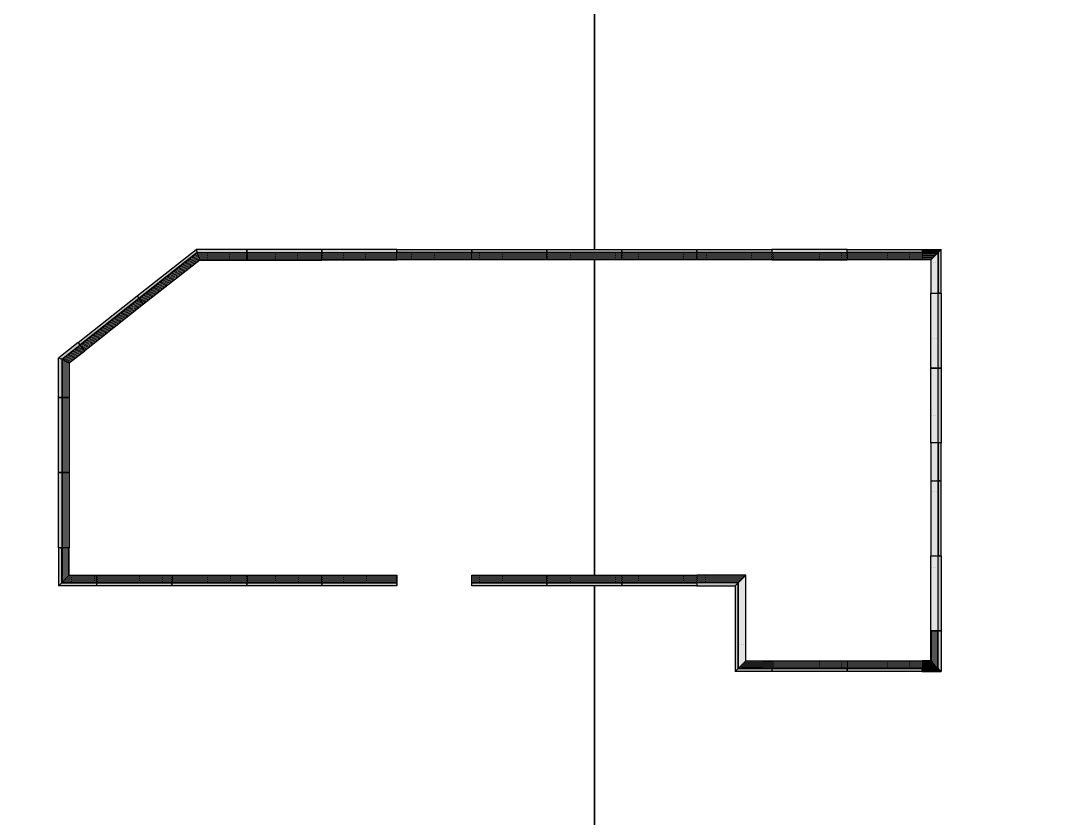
# Model space of a CAD drawing. Header units: millimetres. Extents: x 2519235 to 7246330, y 25937 to 201821.
# Drawn here: x 2672459 to 2713937, y 96108 to 127965 of the extents above; entities that cross this region are included whole.
import ezdxf

# ---------------------------------------------------------------- set-up
doc = ezdxf.new("R2010")
doc.units = ezdxf.units.MM
doc.set_wipeout_variables(frame=1)
for name, color, linetype in [('010 - ASPG_FLASHING_HATCH_', 7, 'Continuous'), ('010 - ASPG_FLASHING_MAIN_COLOR_2', 7, 'Continuous'), ('010 - ASPG_FLASHING_MAIN_COLOR_4', 7, 'Continuous'), ('010 - ASPG_FLASHING_WIPEOUT_', 7, 'Continuous')]:
    doc.layers.add(name, color=color, linetype=linetype)
pattern_1 = [(0, (0, 0), (3.96875, 7.9375), [0, -7.9375])]
pattern_2 = [(0, (0, 0), (19.84375, 39.6875), [0, -39.6875])]

# ---------------------------------------------------------------- blocks, each defined once
blk = doc.blocks.new('*U2906')
at = {"color": 7}
blk.add_wipeout([(0, -52), (3000, -52), (3000, -351), (0, -351)], dxfattribs=at).dxf.layer = '010 - ASPG_FLASHING_WIPEOUT_'
at = {"layer": '010 - ASPG_FLASHING_HATCH_'}
h = blk.add_hatch(dxfattribs=at)
h.set_pattern_fill('DOTS', scale=0.5)
h.set_pattern_definition(pattern_2)
h.paths.add_polyline_path([(0, -52), (3000, -52), (3000, -351), (0, -351)])
at = {"layer": '010 - ASPG_FLASHING_MAIN_COLOR_2', "color": 7}
blk.add_lwpolyline([(0, -52), (3000, -52), (3000, -351), (0, -351)], close=True, dxfattribs=at)
at = {"color": 7}
blk.add_wipeout([(0, 69.3), (3000, 69.3), (3000, -52), (0, -52)], dxfattribs=at).dxf.layer = '010 - ASPG_FLASHING_WIPEOUT_'
at = {"layer": '010 - ASPG_FLASHING_HATCH_'}
h = blk.add_hatch(dxfattribs=at)
h.set_pattern_fill('DOTS', scale=0.1)
h.set_pattern_definition(pattern_1)
h.paths.add_polyline_path([(0, 69.3), (3000, 69.3), (3000, -52), (0, -52)])
at = {"layer": '010 - ASPG_FLASHING_MAIN_COLOR_4', "color": 7}
blk.add_lwpolyline([(0, 69.3), (3000, 69.3), (3000, -52), (0, -52)], close=True, dxfattribs=at)
at = {"layer": 'Defpoints', "color": 7}
blk.add_line((0, 2), (25, 2), dxfattribs=at)
blk.add_line((0, 2), (25, 2), dxfattribs=at)
blk = doc.blocks.new('*U2962')
at = {"color": 7}
blk.add_wipeout([(0, -52), (3000, -52), (3000, -351), (0, -351)], dxfattribs=at).dxf.layer = '010 - ASPG_FLASHING_WIPEOUT_'
at = {"layer": '010 - ASPG_FLASHING_HATCH_'}
h = blk.add_hatch(dxfattribs=at)
h.set_pattern_fill('DOTS', scale=0.5)
h.set_pattern_definition(pattern_2)
h.paths.add_polyline_path([(0, -52), (3000, -52), (3000, -351), (0, -351)])
at = {"layer": '010 - ASPG_FLASHING_MAIN_COLOR_2', "color": 7}
blk.add_lwpolyline([(0, -52), (3000, -52), (3000, -351), (0, -351)], close=True, dxfattribs=at)
at = {"color": 7}
blk.add_wipeout([(0, 69.3), (3000, 69.3), (3000, -52), (0, -52)], dxfattribs=at).dxf.layer = '010 - ASPG_FLASHING_WIPEOUT_'
at = {"layer": '010 - ASPG_FLASHING_HATCH_'}
h = blk.add_hatch(dxfattribs=at)
h.set_pattern_fill('DOTS', scale=0.1)
h.set_pattern_definition(pattern_1)
h.paths.add_polyline_path([(0, 69.3), (3000, 69.3), (3000, -52), (0, -52)])
at = {"layer": '010 - ASPG_FLASHING_MAIN_COLOR_4', "color": 7}
blk.add_lwpolyline([(0, 69.3), (3000, 69.3), (3000, -52), (0, -52)], close=True, dxfattribs=at)
at = {"layer": 'Defpoints', "color": 7}
blk.add_line((0, 2), (25, 2), dxfattribs=at)
blk.add_line((0, 2), (25, 2), dxfattribs=at)
blk = doc.blocks.new('*U2958')
at = {"color": 7}
blk.add_wipeout([(0, -52), (3000, -52), (3000, -351), (0, -351)], dxfattribs=at).dxf.layer = '010 - ASPG_FLASHING_WIPEOUT_'
at = {"layer": '010 - ASPG_FLASHING_HATCH_'}
h = blk.add_hatch(dxfattribs=at)
h.set_pattern_fill('DOTS', scale=0.5)
h.set_pattern_definition(pattern_2)
h.paths.add_polyline_path([(0, -52), (3000, -52), (3000, -351), (0, -351)])
at = {"layer": '010 - ASPG_FLASHING_MAIN_COLOR_2', "color": 7}
blk.add_lwpolyline([(0, -52), (3000, -52), (3000, -351), (0, -351)], close=True, dxfattribs=at)
at = {"color": 7}
blk.add_wipeout([(0, 69.3), (3000, 69.3), (3000, -52), (0, -52)], dxfattribs=at).dxf.layer = '010 - ASPG_FLASHING_WIPEOUT_'
at = {"layer": '010 - ASPG_FLASHING_HATCH_'}
h = blk.add_hatch(dxfattribs=at)
h.set_pattern_fill('DOTS', scale=0.1)
h.set_pattern_definition(pattern_1)
h.paths.add_polyline_path([(0, 69.3), (3000, 69.3), (3000, -52), (0, -52)])
at = {"layer": '010 - ASPG_FLASHING_MAIN_COLOR_4', "color": 7}
blk.add_lwpolyline([(0, 69.3), (3000, 69.3), (3000, -52), (0, -52)], close=True, dxfattribs=at)
at = {"layer": 'Defpoints', "color": 7}
blk.add_line((0, 2), (25, 2), dxfattribs=at)
blk.add_line((0, 2), (25, 2), dxfattribs=at)
blk = doc.blocks.new('*U2971')
at = {"color": 7}
blk.add_wipeout([(0, -52), (646, -52), (347, -351), (0, -351)], dxfattribs=at).dxf.layer = '010 - ASPG_FLASHING_WIPEOUT_'
at = {"layer": '010 - ASPG_FLASHING_HATCH_'}
h = blk.add_hatch(dxfattribs=at)
h.set_pattern_fill('DOTS', scale=0.5)
h.set_pattern_definition(pattern_2)
h.paths.add_polyline_path([(0, -52), (646, -52), (347, -351), (0, -351)])
at = {"layer": '010 - ASPG_FLASHING_MAIN_COLOR_2', "color": 7}
blk.add_lwpolyline([(0, -52), (646, -52), (347, -351), (0, -351)], close=True, dxfattribs=at)
at = {"color": 7}
blk.add_wipeout([(0, 69), (767, 69), (646, -52), (0, -52)], dxfattribs=at).dxf.layer = '010 - ASPG_FLASHING_WIPEOUT_'
at = {"layer": '010 - ASPG_FLASHING_HATCH_'}
h = blk.add_hatch(dxfattribs=at)
h.set_pattern_fill('DOTS', scale=0.1)
h.set_pattern_definition(pattern_1)
h.paths.add_polyline_path([(0, 69), (767, 69), (646, -52), (0, -52)])
at = {"layer": '010 - ASPG_FLASHING_MAIN_COLOR_4', "color": 7}
blk.add_lwpolyline([(0, 69), (767, 69), (646, -52), (0, -52)], close=True, dxfattribs=at)
at = {"layer": 'Defpoints', "color": 7}
blk.add_line((0, 2), (25, 2), dxfattribs=at)
blk.add_line((0, 2), (25, 2), dxfattribs=at)
blk = doc.blocks.new('*U2959')
at = {"color": 7}
blk.add_wipeout([(0, -52), (3000, -52), (3000, -351), (0, -351)], dxfattribs=at).dxf.layer = '010 - ASPG_FLASHING_WIPEOUT_'
at = {"layer": '010 - ASPG_FLASHING_HATCH_'}
h = blk.add_hatch(dxfattribs=at)
h.set_pattern_fill('DOTS', scale=0.5)
h.set_pattern_definition(pattern_2)
h.paths.add_polyline_path([(0, -52), (3000, -52), (3000, -351), (0, -351)])
at = {"layer": '010 - ASPG_FLASHING_MAIN_COLOR_2', "color": 7}
blk.add_lwpolyline([(0, -52), (3000, -52), (3000, -351), (0, -351)], close=True, dxfattribs=at)
at = {"color": 7}
blk.add_wipeout([(0, 69.3), (3000, 69.3), (3000, -52), (0, -52)], dxfattribs=at).dxf.layer = '010 - ASPG_FLASHING_WIPEOUT_'
at = {"layer": '010 - ASPG_FLASHING_HATCH_'}
h = blk.add_hatch(dxfattribs=at)
h.set_pattern_fill('DOTS', scale=0.1)
h.set_pattern_definition(pattern_1)
h.paths.add_polyline_path([(0, 69.3), (3000, 69.3), (3000, -52), (0, -52)])
at = {"layer": '010 - ASPG_FLASHING_MAIN_COLOR_4', "color": 7}
blk.add_lwpolyline([(0, 69.3), (3000, 69.3), (3000, -52), (0, -52)], close=True, dxfattribs=at)
at = {"layer": 'Defpoints', "color": 7}
blk.add_line((0, 2), (25, 2), dxfattribs=at)
blk.add_line((0, 2), (25, 2), dxfattribs=at)
blk = doc.blocks.new('*U2911')
at = {"color": 7}
blk.add_wipeout([(0, -52), (1621, -52), (1322, -351), (0, -351)], dxfattribs=at).dxf.layer = '010 - ASPG_FLASHING_WIPEOUT_'
at = {"layer": '010 - ASPG_FLASHING_HATCH_'}
h = blk.add_hatch(dxfattribs=at)
h.set_pattern_fill('DOTS', scale=0.5)
h.set_pattern_definition(pattern_2)
h.paths.add_polyline_path([(0, -52), (1621, -52), (1322, -351), (0, -351)])
at = {"layer": '010 - ASPG_FLASHING_MAIN_COLOR_2', "color": 7}
blk.add_lwpolyline([(0, -52), (1621, -52), (1322, -351), (0, -351)], close=True, dxfattribs=at)
at = {"color": 7}
blk.add_wipeout([(0, 69.3), (1742.3, 69.3), (1621, -52), (0, -52)], dxfattribs=at).dxf.layer = '010 - ASPG_FLASHING_WIPEOUT_'
at = {"layer": '010 - ASPG_FLASHING_HATCH_'}
h = blk.add_hatch(dxfattribs=at)
h.set_pattern_fill('DOTS', scale=0.1)
h.set_pattern_definition(pattern_1)
h.paths.add_polyline_path([(0, 69.3), (1742.3, 69.3), (1621, -52), (0, -52)])
at = {"layer": '010 - ASPG_FLASHING_MAIN_COLOR_4', "color": 7}
blk.add_lwpolyline([(0, 69.3), (1742.3, 69.3), (1621, -52), (0, -52)], close=True, dxfattribs=at)
at = {"layer": 'Defpoints', "color": 7}
blk.add_line((0, 2), (25, 2), dxfattribs=at)
blk.add_line((0, 2), (25, 2), dxfattribs=at)
blk = doc.blocks.new('*U2914')
at = {"color": 7}
blk.add_wipeout([(0, -52), (3000, -52), (3000, -351), (0, -351)], dxfattribs=at).dxf.layer = '010 - ASPG_FLASHING_WIPEOUT_'
at = {"layer": '010 - ASPG_FLASHING_HATCH_'}
h = blk.add_hatch(dxfattribs=at)
h.set_pattern_fill('DOTS', scale=0.5)
h.set_pattern_definition(pattern_2)
h.paths.add_polyline_path([(0, -52), (3000, -52), (3000, -351), (0, -351)])
at = {"layer": '010 - ASPG_FLASHING_MAIN_COLOR_2', "color": 7}
blk.add_lwpolyline([(0, -52), (3000, -52), (3000, -351), (0, -351)], close=True, dxfattribs=at)
at = {"color": 7}
blk.add_wipeout([(0, 69.3), (3000, 69.3), (3000, -52), (0, -52)], dxfattribs=at).dxf.layer = '010 - ASPG_FLASHING_WIPEOUT_'
at = {"layer": '010 - ASPG_FLASHING_HATCH_'}
h = blk.add_hatch(dxfattribs=at)
h.set_pattern_fill('DOTS', scale=0.1)
h.set_pattern_definition(pattern_1)
h.paths.add_polyline_path([(0, 69.3), (3000, 69.3), (3000, -52), (0, -52)])
at = {"layer": '010 - ASPG_FLASHING_MAIN_COLOR_4', "color": 7}
blk.add_lwpolyline([(0, 69.3), (3000, 69.3), (3000, -52), (0, -52)], close=True, dxfattribs=at)
at = {"layer": 'Defpoints', "color": 7}
blk.add_line((0, 2), (25, 2), dxfattribs=at)
blk.add_line((0, 2), (25, 2), dxfattribs=at)
blk = doc.blocks.new('*U2960')
at = {"color": 7}
blk.add_wipeout([(0, -52), (3000, -52), (3000, -351), (0, -351)], dxfattribs=at).dxf.layer = '010 - ASPG_FLASHING_WIPEOUT_'
at = {"layer": '010 - ASPG_FLASHING_HATCH_'}
h = blk.add_hatch(dxfattribs=at)
h.set_pattern_fill('DOTS', scale=0.5)
h.set_pattern_definition(pattern_2)
h.paths.add_polyline_path([(0, -52), (3000, -52), (3000, -351), (0, -351)])
at = {"layer": '010 - ASPG_FLASHING_MAIN_COLOR_2', "color": 7}
blk.add_lwpolyline([(0, -52), (3000, -52), (3000, -351), (0, -351)], close=True, dxfattribs=at)
at = {"color": 7}
blk.add_wipeout([(0, 69.3), (3000, 69.3), (3000, -52), (0, -52)], dxfattribs=at).dxf.layer = '010 - ASPG_FLASHING_WIPEOUT_'
at = {"layer": '010 - ASPG_FLASHING_HATCH_'}
h = blk.add_hatch(dxfattribs=at)
h.set_pattern_fill('DOTS', scale=0.1)
h.set_pattern_definition(pattern_1)
h.paths.add_polyline_path([(0, 69.3), (3000, 69.3), (3000, -52), (0, -52)])
at = {"layer": '010 - ASPG_FLASHING_MAIN_COLOR_4', "color": 7}
blk.add_lwpolyline([(0, 69.3), (3000, 69.3), (3000, -52), (0, -52)], close=True, dxfattribs=at)
at = {"layer": 'Defpoints', "color": 7}
blk.add_line((0, 2), (25, 2), dxfattribs=at)
blk.add_line((0, 2), (25, 2), dxfattribs=at)
blk = doc.blocks.new('*U2915')
at = {"color": 7}
blk.add_wipeout([(0, -52), (3000, -52), (3000, -351), (0, -351)], dxfattribs=at).dxf.layer = '010 - ASPG_FLASHING_WIPEOUT_'
at = {"layer": '010 - ASPG_FLASHING_HATCH_'}
h = blk.add_hatch(dxfattribs=at)
h.set_pattern_fill('DOTS', scale=0.5)
h.set_pattern_definition(pattern_2)
h.paths.add_polyline_path([(0, -52), (3000, -52), (3000, -351), (0, -351)])
at = {"layer": '010 - ASPG_FLASHING_MAIN_COLOR_2', "color": 7}
blk.add_lwpolyline([(0, -52), (3000, -52), (3000, -351), (0, -351)], close=True, dxfattribs=at)
at = {"color": 7}
blk.add_wipeout([(0, 69.3), (3000, 69.3), (3000, -52), (0, -52)], dxfattribs=at).dxf.layer = '010 - ASPG_FLASHING_WIPEOUT_'
at = {"layer": '010 - ASPG_FLASHING_HATCH_'}
h = blk.add_hatch(dxfattribs=at)
h.set_pattern_fill('DOTS', scale=0.1)
h.set_pattern_definition(pattern_1)
h.paths.add_polyline_path([(0, 69.3), (3000, 69.3), (3000, -52), (0, -52)])
at = {"layer": '010 - ASPG_FLASHING_MAIN_COLOR_4', "color": 7}
blk.add_lwpolyline([(0, 69.3), (3000, 69.3), (3000, -52), (0, -52)], close=True, dxfattribs=at)
at = {"layer": 'Defpoints', "color": 7}
blk.add_line((0, 2), (25, 2), dxfattribs=at)
blk.add_line((0, 2), (25, 2), dxfattribs=at)
blk = doc.blocks.new('*U2910')
at = {"color": 7}
blk.add_wipeout([(0, -52), (1496, -52), (1197, -351), (0, -351)], dxfattribs=at).dxf.layer = '010 - ASPG_FLASHING_WIPEOUT_'
at = {"layer": '010 - ASPG_FLASHING_HATCH_'}
h = blk.add_hatch(dxfattribs=at)
h.set_pattern_fill('DOTS', scale=0.5)
h.set_pattern_definition(pattern_2)
h.paths.add_polyline_path([(0, -52), (1496, -52), (1197, -351), (0, -351)])
at = {"layer": '010 - ASPG_FLASHING_MAIN_COLOR_2', "color": 7}
blk.add_lwpolyline([(0, -52), (1496, -52), (1197, -351), (0, -351)], close=True, dxfattribs=at)
at = {"color": 7}
blk.add_wipeout([(0, 69), (1617, 69), (1496, -52), (0, -52)], dxfattribs=at).dxf.layer = '010 - ASPG_FLASHING_WIPEOUT_'
at = {"layer": '010 - ASPG_FLASHING_HATCH_'}
h = blk.add_hatch(dxfattribs=at)
h.set_pattern_fill('DOTS', scale=0.1)
h.set_pattern_definition(pattern_1)
h.paths.add_polyline_path([(0, 69), (1617, 69), (1496, -52), (0, -52)])
at = {"layer": '010 - ASPG_FLASHING_MAIN_COLOR_4', "color": 7}
blk.add_lwpolyline([(0, 69), (1617, 69), (1496, -52), (0, -52)], close=True, dxfattribs=at)
at = {"layer": 'Defpoints', "color": 7}
blk.add_line((0, 2), (25, 2), dxfattribs=at)
blk.add_line((0, 2), (25, 2), dxfattribs=at)
blk = doc.blocks.new('*U2909')
at = {"color": 7}
blk.add_wipeout([(0, -52), (3000, -52), (3000, -351), (0, -351)], dxfattribs=at).dxf.layer = '010 - ASPG_FLASHING_WIPEOUT_'
at = {"layer": '010 - ASPG_FLASHING_HATCH_'}
h = blk.add_hatch(dxfattribs=at)
h.set_pattern_fill('DOTS', scale=0.5)
h.set_pattern_definition(pattern_2)
h.paths.add_polyline_path([(0, -52), (3000, -52), (3000, -351), (0, -351)])
at = {"layer": '010 - ASPG_FLASHING_MAIN_COLOR_2', "color": 7}
blk.add_lwpolyline([(0, -52), (3000, -52), (3000, -351), (0, -351)], close=True, dxfattribs=at)
at = {"color": 7}
blk.add_wipeout([(0, 69.3), (3000, 69.3), (3000, -52), (0, -52)], dxfattribs=at).dxf.layer = '010 - ASPG_FLASHING_WIPEOUT_'
at = {"layer": '010 - ASPG_FLASHING_HATCH_'}
h = blk.add_hatch(dxfattribs=at)
h.set_pattern_fill('DOTS', scale=0.1)
h.set_pattern_definition(pattern_1)
h.paths.add_polyline_path([(0, 69.3), (3000, 69.3), (3000, -52), (0, -52)])
at = {"layer": '010 - ASPG_FLASHING_MAIN_COLOR_4', "color": 7}
blk.add_lwpolyline([(0, 69.3), (3000, 69.3), (3000, -52), (0, -52)], close=True, dxfattribs=at)
at = {"layer": 'Defpoints', "color": 7}
blk.add_line((0, 2), (25, 2), dxfattribs=at)
blk.add_line((0, 2), (25, 2), dxfattribs=at)
blk = doc.blocks.new('*U2907')
at = {"color": 7}
blk.add_wipeout([(0, -52), (646, -52), (347, -351), (0, -351)], dxfattribs=at).dxf.layer = '010 - ASPG_FLASHING_WIPEOUT_'
at = {"layer": '010 - ASPG_FLASHING_HATCH_'}
h = blk.add_hatch(dxfattribs=at)
h.set_pattern_fill('DOTS', scale=0.5)
h.set_pattern_definition(pattern_2)
h.paths.add_polyline_path([(0, -52), (646, -52), (347, -351), (0, -351)])
at = {"layer": '010 - ASPG_FLASHING_MAIN_COLOR_2', "color": 7}
blk.add_lwpolyline([(0, -52), (646, -52), (347, -351), (0, -351)], close=True, dxfattribs=at)
at = {"color": 7}
blk.add_wipeout([(0, 69), (767, 69), (646, -52), (0, -52)], dxfattribs=at).dxf.layer = '010 - ASPG_FLASHING_WIPEOUT_'
at = {"layer": '010 - ASPG_FLASHING_HATCH_'}
h = blk.add_hatch(dxfattribs=at)
h.set_pattern_fill('DOTS', scale=0.1)
h.set_pattern_definition(pattern_1)
h.paths.add_polyline_path([(0, 69), (767, 69), (646, -52), (0, -52)])
at = {"layer": '010 - ASPG_FLASHING_MAIN_COLOR_4', "color": 7}
blk.add_lwpolyline([(0, 69), (767, 69), (646, -52), (0, -52)], close=True, dxfattribs=at)
at = {"layer": 'Defpoints', "color": 7}
blk.add_line((0, 2), (25, 2), dxfattribs=at)
blk.add_line((0, 2), (25, 2), dxfattribs=at)
blk = doc.blocks.new('*U2956')
at = {"color": 7}
blk.add_wipeout([(0, -52), (3000, -52), (3000, -351), (0, -351)], dxfattribs=at).dxf.layer = '010 - ASPG_FLASHING_WIPEOUT_'
at = {"layer": '010 - ASPG_FLASHING_HATCH_'}
h = blk.add_hatch(dxfattribs=at)
h.set_pattern_fill('DOTS', scale=0.5)
h.set_pattern_definition(pattern_2)
h.paths.add_polyline_path([(0, -52), (3000, -52), (3000, -351), (0, -351)])
at = {"layer": '010 - ASPG_FLASHING_MAIN_COLOR_2', "color": 7}
blk.add_lwpolyline([(0, -52), (3000, -52), (3000, -351), (0, -351)], close=True, dxfattribs=at)
at = {"color": 7}
blk.add_wipeout([(0, 69.3), (3000, 69.3), (3000, -52), (0, -52)], dxfattribs=at).dxf.layer = '010 - ASPG_FLASHING_WIPEOUT_'
at = {"layer": '010 - ASPG_FLASHING_HATCH_'}
h = blk.add_hatch(dxfattribs=at)
h.set_pattern_fill('DOTS', scale=0.1)
h.set_pattern_definition(pattern_1)
h.paths.add_polyline_path([(0, 69.3), (3000, 69.3), (3000, -52), (0, -52)])
at = {"layer": '010 - ASPG_FLASHING_MAIN_COLOR_4', "color": 7}
blk.add_lwpolyline([(0, 69.3), (3000, 69.3), (3000, -52), (0, -52)], close=True, dxfattribs=at)
at = {"layer": 'Defpoints', "color": 7}
blk.add_line((0, 2), (25, 2), dxfattribs=at)
blk.add_line((0, 2), (25, 2), dxfattribs=at)
blk = doc.blocks.new('*U2908')
at = {"color": 7}
blk.add_wipeout([(0, -52), (3000, -52), (3000, -351), (0, -351)], dxfattribs=at).dxf.layer = '010 - ASPG_FLASHING_WIPEOUT_'
at = {"layer": '010 - ASPG_FLASHING_HATCH_'}
h = blk.add_hatch(dxfattribs=at)
h.set_pattern_fill('DOTS', scale=0.5)
h.set_pattern_definition(pattern_2)
h.paths.add_polyline_path([(0, -52), (3000, -52), (3000, -351), (0, -351)])
at = {"layer": '010 - ASPG_FLASHING_MAIN_COLOR_2', "color": 7}
blk.add_lwpolyline([(0, -52), (3000, -52), (3000, -351), (0, -351)], close=True, dxfattribs=at)
at = {"color": 7}
blk.add_wipeout([(0, 69.3), (3000, 69.3), (3000, -52), (0, -52)], dxfattribs=at).dxf.layer = '010 - ASPG_FLASHING_WIPEOUT_'
at = {"layer": '010 - ASPG_FLASHING_HATCH_'}
h = blk.add_hatch(dxfattribs=at)
h.set_pattern_fill('DOTS', scale=0.1)
h.set_pattern_definition(pattern_1)
h.paths.add_polyline_path([(0, 69.3), (3000, 69.3), (3000, -52), (0, -52)])
at = {"layer": '010 - ASPG_FLASHING_MAIN_COLOR_4', "color": 7}
blk.add_lwpolyline([(0, 69.3), (3000, 69.3), (3000, -52), (0, -52)], close=True, dxfattribs=at)
at = {"layer": 'Defpoints', "color": 7}
blk.add_line((0, 2), (25, 2), dxfattribs=at)
blk.add_line((0, 2), (25, 2), dxfattribs=at)
blk = doc.blocks.new('*U2916')
at = {"color": 7}
blk.add_wipeout([(0, -52), (1398, -52), (1099, -351), (0, -351)], dxfattribs=at).dxf.layer = '010 - ASPG_FLASHING_WIPEOUT_'
at = {"layer": '010 - ASPG_FLASHING_HATCH_'}
h = blk.add_hatch(dxfattribs=at)
h.set_pattern_fill('DOTS', scale=0.5)
h.set_pattern_definition(pattern_2)
h.paths.add_polyline_path([(0, -52), (1398, -52), (1099, -351), (0, -351)])
at = {"layer": '010 - ASPG_FLASHING_MAIN_COLOR_2', "color": 7}
blk.add_lwpolyline([(0, -52), (1398, -52), (1099, -351), (0, -351)], close=True, dxfattribs=at)
at = {"color": 7}
blk.add_wipeout([(0, 69), (1519, 69), (1398, -52), (0, -52)], dxfattribs=at).dxf.layer = '010 - ASPG_FLASHING_WIPEOUT_'
at = {"layer": '010 - ASPG_FLASHING_HATCH_'}
h = blk.add_hatch(dxfattribs=at)
h.set_pattern_fill('DOTS', scale=0.1)
h.set_pattern_definition(pattern_1)
h.paths.add_polyline_path([(0, 69), (1519, 69), (1398, -52), (0, -52)])
at = {"layer": '010 - ASPG_FLASHING_MAIN_COLOR_4', "color": 7}
blk.add_lwpolyline([(0, 69), (1519, 69), (1398, -52), (0, -52)], close=True, dxfattribs=at)
at = {"layer": 'Defpoints', "color": 7}
blk.add_line((0, 2), (25, 2), dxfattribs=at)
blk.add_line((0, 2), (25, 2), dxfattribs=at)
blk = doc.blocks.new('*U2912')
at = {"color": 7}
blk.add_wipeout([(0, -52), (1396, -52), (1097, -351), (0, -351)], dxfattribs=at).dxf.layer = '010 - ASPG_FLASHING_WIPEOUT_'
at = {"layer": '010 - ASPG_FLASHING_HATCH_'}
h = blk.add_hatch(dxfattribs=at)
h.set_pattern_fill('DOTS', scale=0.5)
h.set_pattern_definition(pattern_2)
h.paths.add_polyline_path([(0, -52), (1396, -52), (1097, -351), (0, -351)])
at = {"layer": '010 - ASPG_FLASHING_MAIN_COLOR_2', "color": 7}
blk.add_lwpolyline([(0, -52), (1396, -52), (1097, -351), (0, -351)], close=True, dxfattribs=at)
at = {"color": 7}
blk.add_wipeout([(0, 69), (1517, 69), (1396, -52), (0, -52)], dxfattribs=at).dxf.layer = '010 - ASPG_FLASHING_WIPEOUT_'
at = {"layer": '010 - ASPG_FLASHING_HATCH_'}
h = blk.add_hatch(dxfattribs=at)
h.set_pattern_fill('DOTS', scale=0.1)
h.set_pattern_definition(pattern_1)
h.paths.add_polyline_path([(0, 69), (1517, 69), (1396, -52), (0, -52)])
at = {"layer": '010 - ASPG_FLASHING_MAIN_COLOR_4', "color": 7}
blk.add_lwpolyline([(0, 69), (1517, 69), (1396, -52), (0, -52)], close=True, dxfattribs=at)
at = {"layer": 'Defpoints', "color": 7}
blk.add_line((0, 2), (25, 2), dxfattribs=at)
blk.add_line((0, 2), (25, 2), dxfattribs=at)
blk = doc.blocks.new('*U2913')
at = {"color": 7}
blk.add_wipeout([(0, -52), (3000, -52), (3000, -351), (0, -351)], dxfattribs=at).dxf.layer = '010 - ASPG_FLASHING_WIPEOUT_'
at = {"layer": '010 - ASPG_FLASHING_HATCH_'}
h = blk.add_hatch(dxfattribs=at)
h.set_pattern_fill('DOTS', scale=0.5)
h.set_pattern_definition(pattern_2)
h.paths.add_polyline_path([(0, -52), (3000, -52), (3000, -351), (0, -351)])
at = {"layer": '010 - ASPG_FLASHING_MAIN_COLOR_2', "color": 7}
blk.add_lwpolyline([(0, -52), (3000, -52), (3000, -351), (0, -351)], close=True, dxfattribs=at)
at = {"color": 7}
blk.add_wipeout([(0, 69.3), (3000, 69.3), (3000, -52), (0, -52)], dxfattribs=at).dxf.layer = '010 - ASPG_FLASHING_WIPEOUT_'
at = {"layer": '010 - ASPG_FLASHING_HATCH_'}
h = blk.add_hatch(dxfattribs=at)
h.set_pattern_fill('DOTS', scale=0.1)
h.set_pattern_definition(pattern_1)
h.paths.add_polyline_path([(0, 69.3), (3000, 69.3), (3000, -52), (0, -52)])
at = {"layer": '010 - ASPG_FLASHING_MAIN_COLOR_4', "color": 7}
blk.add_lwpolyline([(0, 69.3), (3000, 69.3), (3000, -52), (0, -52)], close=True, dxfattribs=at)
at = {"layer": 'Defpoints', "color": 7}
blk.add_line((0, 2), (25, 2), dxfattribs=at)
blk.add_line((0, 2), (25, 2), dxfattribs=at)
blk = doc.blocks.new('*U2966')
at = {"color": 7}
blk.add_wipeout([(0, -52), (3000, -52), (3000, -351), (0, -351)], dxfattribs=at).dxf.layer = '010 - ASPG_FLASHING_WIPEOUT_'
at = {"layer": '010 - ASPG_FLASHING_HATCH_'}
h = blk.add_hatch(dxfattribs=at)
h.set_pattern_fill('DOTS', scale=0.5)
h.set_pattern_definition(pattern_2)
h.paths.add_polyline_path([(0, -52), (3000, -52), (3000, -351), (0, -351)])
at = {"layer": '010 - ASPG_FLASHING_MAIN_COLOR_2', "color": 7}
blk.add_lwpolyline([(0, -52), (3000, -52), (3000, -351), (0, -351)], close=True, dxfattribs=at)
at = {"color": 7}
blk.add_wipeout([(0, 69.3), (3000, 69.3), (3000, -52), (0, -52)], dxfattribs=at).dxf.layer = '010 - ASPG_FLASHING_WIPEOUT_'
at = {"layer": '010 - ASPG_FLASHING_HATCH_'}
h = blk.add_hatch(dxfattribs=at)
h.set_pattern_fill('DOTS', scale=0.1)
h.set_pattern_definition(pattern_1)
h.paths.add_polyline_path([(0, 69.3), (3000, 69.3), (3000, -52), (0, -52)])
at = {"layer": '010 - ASPG_FLASHING_MAIN_COLOR_4', "color": 7}
blk.add_lwpolyline([(0, 69.3), (3000, 69.3), (3000, -52), (0, -52)], close=True, dxfattribs=at)
at = {"layer": 'Defpoints', "color": 7}
blk.add_line((0, 2), (25, 2), dxfattribs=at)
blk.add_line((0, 2), (25, 2), dxfattribs=at)
blk = doc.blocks.new('*U2954')
at = {"color": 7}
blk.add_wipeout([(0, -52), (3724, -52), (3425, -351), (0, -351)], dxfattribs=at).dxf.layer = '010 - ASPG_FLASHING_WIPEOUT_'
at = {"layer": '010 - ASPG_FLASHING_HATCH_'}
h = blk.add_hatch(dxfattribs=at)
h.set_pattern_fill('DOTS', scale=0.5)
h.set_pattern_definition(pattern_2)
h.paths.add_polyline_path([(0, -52), (3724, -52), (3425, -351), (0, -351)])
at = {"layer": '010 - ASPG_FLASHING_MAIN_COLOR_2', "color": 7}
blk.add_lwpolyline([(0, -52), (3724, -52), (3425, -351), (0, -351)], close=True, dxfattribs=at)
at = {"color": 7}
blk.add_wipeout([(0, 69.3), (3845.3, 69.3), (3724, -52), (0, -52)], dxfattribs=at).dxf.layer = '010 - ASPG_FLASHING_WIPEOUT_'
at = {"layer": '010 - ASPG_FLASHING_HATCH_'}
h = blk.add_hatch(dxfattribs=at)
h.set_pattern_fill('DOTS', scale=0.1)
h.set_pattern_definition(pattern_1)
h.paths.add_polyline_path([(0, 69.3), (3845.3, 69.3), (3724, -52), (0, -52)])
at = {"layer": '010 - ASPG_FLASHING_MAIN_COLOR_4', "color": 7}
blk.add_lwpolyline([(0, 69.3), (3845.3, 69.3), (3724, -52), (0, -52)], close=True, dxfattribs=at)
at = {"layer": 'Defpoints', "color": 7}
blk.add_line((0, 2), (25, 2), dxfattribs=at)
blk.add_line((0, 2), (25, 2), dxfattribs=at)
blk = doc.blocks.new('*U2957')
at = {"color": 7}
blk.add_wipeout([(0, -52), (1349, -52), (1050, -351), (0, -351)], dxfattribs=at).dxf.layer = '010 - ASPG_FLASHING_WIPEOUT_'
at = {"layer": '010 - ASPG_FLASHING_HATCH_'}
h = blk.add_hatch(dxfattribs=at)
h.set_pattern_fill('DOTS', scale=0.5)
h.set_pattern_definition(pattern_2)
h.paths.add_polyline_path([(0, -52), (1349, -52), (1050, -351), (0, -351)])
at = {"layer": '010 - ASPG_FLASHING_MAIN_COLOR_2', "color": 7}
blk.add_lwpolyline([(0, -52), (1349, -52), (1050, -351), (0, -351)], close=True, dxfattribs=at)
at = {"color": 7}
blk.add_wipeout([(0, 69), (1470, 69), (1349, -52), (0, -52)], dxfattribs=at).dxf.layer = '010 - ASPG_FLASHING_WIPEOUT_'
at = {"layer": '010 - ASPG_FLASHING_HATCH_'}
h = blk.add_hatch(dxfattribs=at)
h.set_pattern_fill('DOTS', scale=0.1)
h.set_pattern_definition(pattern_1)
h.paths.add_polyline_path([(0, 69), (1470, 69), (1349, -52), (0, -52)])
at = {"layer": '010 - ASPG_FLASHING_MAIN_COLOR_4', "color": 7}
blk.add_lwpolyline([(0, 69), (1470, 69), (1349, -52), (0, -52)], close=True, dxfattribs=at)
at = {"layer": 'Defpoints', "color": 7}
blk.add_line((0, 2), (25, 2), dxfattribs=at)
blk.add_line((0, 2), (25, 2), dxfattribs=at)
blk = doc.blocks.new('*U2955')
at = {"color": 7}
blk.add_wipeout([(0, -52), (1650, -52), (1949, -351), (0, -351)], dxfattribs=at).dxf.layer = '010 - ASPG_FLASHING_WIPEOUT_'
at = {"layer": '010 - ASPG_FLASHING_HATCH_'}
h = blk.add_hatch(dxfattribs=at)
h.set_pattern_fill('DOTS', scale=0.5)
h.set_pattern_definition(pattern_2)
h.paths.add_polyline_path([(0, -52), (1650, -52), (1949, -351), (0, -351)])
at = {"layer": '010 - ASPG_FLASHING_MAIN_COLOR_2', "color": 7}
blk.add_lwpolyline([(0, -52), (1650, -52), (1949, -351), (0, -351)], close=True, dxfattribs=at)
at = {"color": 7}
blk.add_wipeout([(0, 69), (1529, 69), (1650, -52), (0, -52)], dxfattribs=at).dxf.layer = '010 - ASPG_FLASHING_WIPEOUT_'
at = {"layer": '010 - ASPG_FLASHING_HATCH_'}
h = blk.add_hatch(dxfattribs=at)
h.set_pattern_fill('DOTS', scale=0.1)
h.set_pattern_definition(pattern_1)
h.paths.add_polyline_path([(0, 69), (1529, 69), (1650, -52), (0, -52)])
at = {"layer": '010 - ASPG_FLASHING_MAIN_COLOR_4', "color": 7}
blk.add_lwpolyline([(0, 69), (1529, 69), (1650, -52), (0, -52)], close=True, dxfattribs=at)
at = {"layer": 'Defpoints', "color": 7}
blk.add_line((0, 2), (25, 2), dxfattribs=at)
blk.add_line((0, 2), (25, 2), dxfattribs=at)
blk = doc.blocks.new('*U2961')
at = {"color": 7}
blk.add_wipeout([(0, -52), (1510, -52), (1510, -351), (0, -351)], dxfattribs=at).dxf.layer = '010 - ASPG_FLASHING_WIPEOUT_'
at = {"layer": '010 - ASPG_FLASHING_HATCH_'}
h = blk.add_hatch(dxfattribs=at)
h.set_pattern_fill('DOTS', scale=0.5)
h.set_pattern_definition(pattern_2)
h.paths.add_polyline_path([(0, -52), (1510, -52), (1510, -351), (0, -351)])
at = {"layer": '010 - ASPG_FLASHING_MAIN_COLOR_2', "color": 7}
blk.add_lwpolyline([(0, -52), (1510, -52), (1510, -351), (0, -351)], close=True, dxfattribs=at)
at = {"color": 7}
blk.add_wipeout([(0, 69.3), (1510, 69.3), (1510, -52), (0, -52)], dxfattribs=at).dxf.layer = '010 - ASPG_FLASHING_WIPEOUT_'
at = {"layer": '010 - ASPG_FLASHING_HATCH_'}
h = blk.add_hatch(dxfattribs=at)
h.set_pattern_fill('DOTS', scale=0.1)
h.set_pattern_definition(pattern_1)
h.paths.add_polyline_path([(0, 69.3), (1510, 69.3), (1510, -52), (0, -52)])
at = {"layer": '010 - ASPG_FLASHING_MAIN_COLOR_4', "color": 7}
blk.add_lwpolyline([(0, 69.3), (1510, 69.3), (1510, -52), (0, -52)], close=True, dxfattribs=at)
at = {"layer": 'Defpoints', "color": 7}
blk.add_line((0, 2), (25, 2), dxfattribs=at)
blk.add_line((0, 2), (25, 2), dxfattribs=at)
blk = doc.blocks.new('*U2963')
at = {"color": 7}
blk.add_wipeout([(0, -52), (1983, -52), (1879, -351), (0, -351)], dxfattribs=at).dxf.layer = '010 - ASPG_FLASHING_WIPEOUT_'
at = {"layer": '010 - ASPG_FLASHING_HATCH_'}
h = blk.add_hatch(dxfattribs=at)
h.set_pattern_fill('DOTS', scale=0.5)
h.set_pattern_definition(pattern_2)
h.paths.add_polyline_path([(0, -52), (1983, -52), (1879, -351), (0, -351)])
at = {"layer": '010 - ASPG_FLASHING_MAIN_COLOR_2', "color": 7}
blk.add_lwpolyline([(0, -52), (1983, -52), (1879, -351), (0, -351)], close=True, dxfattribs=at)
at = {"color": 7}
blk.add_wipeout([(0, 69), (2025, 69), (1983, -52), (0, -52)], dxfattribs=at).dxf.layer = '010 - ASPG_FLASHING_WIPEOUT_'
at = {"layer": '010 - ASPG_FLASHING_HATCH_'}
h = blk.add_hatch(dxfattribs=at)
h.set_pattern_fill('DOTS', scale=0.1)
h.set_pattern_definition(pattern_1)
h.paths.add_polyline_path([(0, 69), (2025, 69), (1983, -52), (0, -52)])
at = {"layer": '010 - ASPG_FLASHING_MAIN_COLOR_4', "color": 7}
blk.add_lwpolyline([(0, 69), (2025, 69), (1983, -52), (0, -52)], close=True, dxfattribs=at)
at = {"layer": 'Defpoints', "color": 7}
blk.add_line((0, 2), (25, 2), dxfattribs=at)
blk.add_line((0, 2), (25, 2), dxfattribs=at)
blk = doc.blocks.new('*U2964')
at = {"color": 7}
blk.add_wipeout([(0, -52), (2958, -52), (2854, -351), (0, -351)], dxfattribs=at).dxf.layer = '010 - ASPG_FLASHING_WIPEOUT_'
at = {"layer": '010 - ASPG_FLASHING_HATCH_'}
h = blk.add_hatch(dxfattribs=at)
h.set_pattern_fill('DOTS', scale=0.5)
h.set_pattern_definition(pattern_2)
h.paths.add_polyline_path([(0, -52), (2958, -52), (2854, -351), (0, -351)])
at = {"layer": '010 - ASPG_FLASHING_MAIN_COLOR_2', "color": 7}
blk.add_lwpolyline([(0, -52), (2958, -52), (2854, -351), (0, -351)], close=True, dxfattribs=at)
at = {"color": 7}
blk.add_wipeout([(0, 69), (3000, 69), (2958, -52), (0, -52)], dxfattribs=at).dxf.layer = '010 - ASPG_FLASHING_WIPEOUT_'
at = {"layer": '010 - ASPG_FLASHING_HATCH_'}
h = blk.add_hatch(dxfattribs=at)
h.set_pattern_fill('DOTS', scale=0.1)
h.set_pattern_definition(pattern_1)
h.paths.add_polyline_path([(0, 69), (3000, 69), (2958, -52), (0, -52)])
at = {"layer": '010 - ASPG_FLASHING_MAIN_COLOR_4', "color": 7}
blk.add_lwpolyline([(0, 69), (3000, 69), (2958, -52), (0, -52)], close=True, dxfattribs=at)
at = {"layer": 'Defpoints', "color": 7}
blk.add_line((0, 2), (25, 2), dxfattribs=at)
blk.add_line((0, 2), (25, 2), dxfattribs=at)
blk = doc.blocks.new('*U2965')
at = {"color": 7}
blk.add_wipeout([(0, -52), (3000, -52), (3000, -351), (0, -351)], dxfattribs=at).dxf.layer = '010 - ASPG_FLASHING_WIPEOUT_'
at = {"layer": '010 - ASPG_FLASHING_HATCH_'}
h = blk.add_hatch(dxfattribs=at)
h.set_pattern_fill('DOTS', scale=0.5)
h.set_pattern_definition(pattern_2)
h.paths.add_polyline_path([(0, -52), (3000, -52), (3000, -351), (0, -351)])
at = {"layer": '010 - ASPG_FLASHING_MAIN_COLOR_2', "color": 7}
blk.add_lwpolyline([(0, -52), (3000, -52), (3000, -351), (0, -351)], close=True, dxfattribs=at)
at = {"color": 7}
blk.add_wipeout([(0, 69.3), (3000, 69.3), (3000, -52), (0, -52)], dxfattribs=at).dxf.layer = '010 - ASPG_FLASHING_WIPEOUT_'
at = {"layer": '010 - ASPG_FLASHING_HATCH_'}
h = blk.add_hatch(dxfattribs=at)
h.set_pattern_fill('DOTS', scale=0.1)
h.set_pattern_definition(pattern_1)
h.paths.add_polyline_path([(0, 69.3), (3000, 69.3), (3000, -52), (0, -52)])
at = {"layer": '010 - ASPG_FLASHING_MAIN_COLOR_4', "color": 7}
blk.add_lwpolyline([(0, 69.3), (3000, 69.3), (3000, -52), (0, -52)], close=True, dxfattribs=at)
at = {"layer": 'Defpoints', "color": 7}
blk.add_line((0, 2), (25, 2), dxfattribs=at)
blk.add_line((0, 2), (25, 2), dxfattribs=at)
blk = doc.blocks.new('*U2967')
at = {"color": 7}
blk.add_wipeout([(0, -52), (1532, -52), (1383, -351), (0, -351)], dxfattribs=at).dxf.layer = '010 - ASPG_FLASHING_WIPEOUT_'
at = {"layer": '010 - ASPG_FLASHING_HATCH_'}
h = blk.add_hatch(dxfattribs=at)
h.set_pattern_fill('DOTS', scale=0.5)
h.set_pattern_definition(pattern_2)
h.paths.add_polyline_path([(0, -52), (1532, -52), (1383, -351), (0, -351)])
at = {"layer": '010 - ASPG_FLASHING_MAIN_COLOR_2', "color": 7}
blk.add_lwpolyline([(0, -52), (1532, -52), (1383, -351), (0, -351)], close=True, dxfattribs=at)
at = {"color": 7}
blk.add_wipeout([(0, 69), (1591, 69), (1532, -52), (0, -52)], dxfattribs=at).dxf.layer = '010 - ASPG_FLASHING_WIPEOUT_'
at = {"layer": '010 - ASPG_FLASHING_HATCH_'}
h = blk.add_hatch(dxfattribs=at)
h.set_pattern_fill('DOTS', scale=0.1)
h.set_pattern_definition(pattern_1)
h.paths.add_polyline_path([(0, 69), (1591, 69), (1532, -52), (0, -52)])
at = {"layer": '010 - ASPG_FLASHING_MAIN_COLOR_4', "color": 7}
blk.add_lwpolyline([(0, 69), (1591, 69), (1532, -52), (0, -52)], close=True, dxfattribs=at)
at = {"layer": 'Defpoints', "color": 7}
blk.add_line((0, 2), (25, 2), dxfattribs=at)
blk.add_line((0, 2), (25, 2), dxfattribs=at)
blk = doc.blocks.new('*U2968')
at = {"color": 7}
blk.add_wipeout([(0, -52), (932, -49), (790, -351), (0, -351)], dxfattribs=at).dxf.layer = '010 - ASPG_FLASHING_WIPEOUT_'
at = {"layer": '010 - ASPG_FLASHING_HATCH_'}
h = blk.add_hatch(dxfattribs=at)
h.set_pattern_fill('DOTS', scale=0.5)
h.set_pattern_definition(pattern_2)
h.paths.add_polyline_path([(0, -52), (932, -49), (790, -351), (0, -351)])
at = {"layer": '010 - ASPG_FLASHING_MAIN_COLOR_2', "color": 7}
blk.add_lwpolyline([(0, -52), (932, -49), (790, -351), (0, -351)], close=True, dxfattribs=at)
at = {"color": 7}
blk.add_wipeout([(0, 69), (991, 69), (932, -49), (0, -52)], dxfattribs=at).dxf.layer = '010 - ASPG_FLASHING_WIPEOUT_'
at = {"layer": '010 - ASPG_FLASHING_HATCH_'}
h = blk.add_hatch(dxfattribs=at)
h.set_pattern_fill('DOTS', scale=0.1)
h.set_pattern_definition(pattern_1)
h.paths.add_polyline_path([(0, 69), (991, 69), (932, -49), (0, -52)])
at = {"layer": '010 - ASPG_FLASHING_MAIN_COLOR_4', "color": 7}
blk.add_lwpolyline([(0, 69), (991, 69), (932, -49), (0, -52)], close=True, dxfattribs=at)
at = {"layer": 'Defpoints', "color": 7}
blk.add_line((0, 2), (25, 2), dxfattribs=at)
blk.add_line((0, 2), (25, 2), dxfattribs=at)
blk = doc.blocks.new('*U2970')
at = {"color": 7}
blk.add_wipeout([(0, -52), (3000, -52), (3000, -351), (0, -351)], dxfattribs=at).dxf.layer = '010 - ASPG_FLASHING_WIPEOUT_'
at = {"layer": '010 - ASPG_FLASHING_HATCH_'}
h = blk.add_hatch(dxfattribs=at)
h.set_pattern_fill('DOTS', scale=0.5)
h.set_pattern_definition(pattern_2)
h.paths.add_polyline_path([(0, -52), (3000, -52), (3000, -351), (0, -351)])
at = {"layer": '010 - ASPG_FLASHING_MAIN_COLOR_2', "color": 7}
blk.add_lwpolyline([(0, -52), (3000, -52), (3000, -351), (0, -351)], close=True, dxfattribs=at)
at = {"color": 7}
blk.add_wipeout([(0, 69.3), (3000, 69.3), (3000, -52), (0, -52)], dxfattribs=at).dxf.layer = '010 - ASPG_FLASHING_WIPEOUT_'
at = {"layer": '010 - ASPG_FLASHING_HATCH_'}
h = blk.add_hatch(dxfattribs=at)
h.set_pattern_fill('DOTS', scale=0.1)
h.set_pattern_definition(pattern_1)
h.paths.add_polyline_path([(0, 69.3), (3000, 69.3), (3000, -52), (0, -52)])
at = {"layer": '010 - ASPG_FLASHING_MAIN_COLOR_4', "color": 7}
blk.add_lwpolyline([(0, 69.3), (3000, 69.3), (3000, -52), (0, -52)], close=True, dxfattribs=at)
at = {"layer": 'Defpoints', "color": 7}
blk.add_line((0, 2), (25, 2), dxfattribs=at)
blk.add_line((0, 2), (25, 2), dxfattribs=at)

msp = doc.modelspace()

# ---------------------------------------------------------------- linework, layer by layer
at = {"color": 7}
msp.add_line((2675688.448, 115832.408), (2675704.159, 115844.783), dxfattribs=at)
for points in [[(2595400.188, 59821.36), (2695400.188, 59821.36), (2695400.188, 159821.36), (2595400.188, 159821.36)], [(2695400.188, 59821.36), (2795400.188, 59821.36), (2795400.188, 159821.36), (2695400.188, 159821.36)]]:
    msp.add_lwpolyline(points, close=True, dxfattribs=at)

# ---------------------------------------------------------------- next in the draw order: block references
for name, p in [('*U2906', (2687492.295, 118760.942)), ('*U2971', (2708492.295, 118760.942))]:
    msp.add_blockref(name, p, dxfattribs=at)
at = {"color": 7, "xscale": -1}
for name, p, rotation in [('*U2960', (2709190.295, 106587.942), 270), ('*U2954', (2701091.138, 105815.942), 90)]:
    msp.add_blockref(name, p, dxfattribs=dict(at, rotation=rotation))
at = {"color": 7, "rotation": 180}
for name, p in [('*U2908', (2687493.295, 105464.942)), ('*U2908', (2699493.295, 105464.942)), ('*U2909', (2708492.295, 102039.942))]:
    msp.add_blockref(name, p, dxfattribs=at)

# ---------------------------------------------------------------- next in the draw order: block references
at = {"color": 7, "xscale": -1}
msp.add_blockref('*U2962', (2687492.295, 118760.942), dxfattribs=at)
at = {"color": 7}
msp.add_blockref('*U2906', (2690492.295, 118760.942), dxfattribs=at)
at = {"color": 7, "xscale": -1}
for name, p, rotation in [('*U2911', (2709190.295, 117087.942), 270), ('*U2955', (2699493.295, 105464.942), 180)]:
    msp.add_blockref(name, p, dxfattribs=dict(at, rotation=rotation))
at = {"color": 7}
for name, p, rotation in [('*U2915', (2709190.295, 106587.942), 270), ('*U2908', (2684493.295, 105464.942), 180), ('*U2908', (2696493.295, 105464.942), 180), ('*U2956', (2705492.295, 102039.942), 180)]:
    msp.add_blockref(name, p, dxfattribs=dict(at, rotation=rotation))

# ---------------------------------------------------------------- next in the draw order: block references
at = {"color": 7, "xscale": -1}
msp.add_blockref('*U2962', (2684492.295, 118757.941), dxfattribs=at)
at = {"color": 7}
msp.add_blockref('*U2906', (2693492.295, 118760.942), dxfattribs=at)
for name, p, rotation in [('*U2914', (2709190.295, 117087.942), 270), ('*U2908', (2681493.295, 105464.942), 180), ('*U2908', (2693493.295, 105464.942), 180), ('*U2910', (2709190.295, 103587.942), 270), ('*U2957', (2702492.295, 102039.942), 180)]:
    msp.add_blockref(name, p, dxfattribs=dict(at, rotation=rotation))

# ---------------------------------------------------------------- next in the draw order: block references
at = {"color": 7, "xscale": -1}
msp.add_blockref('*U2963', (2681492.295, 118757.941), dxfattribs=at)
at = {"color": 7}
msp.add_blockref('*U2906', (2696492.295, 118760.942), dxfattribs=at)
for name, p, rotation in [('*U2960', (2709190.295, 114087.942), 270), ('*U2908', (2678493.295, 105464.942), 180)]:
    msp.add_blockref(name, p, dxfattribs=dict(at, rotation=rotation))
at = {"color": 7, "xscale": -1, "rotation": 180}
msp.add_blockref('*U2907', (2708492.295, 102039.942), dxfattribs=at)

# ---------------------------------------------------------------- next in the draw order: block references
at = {"color": 7}
for name, p, rotation in [('*U2964', (2677154.056, 116916.185), 38.23393385939624), ('*U2916', (2675493.136, 105464.942), 180)]:
    msp.add_blockref(name, p, dxfattribs=dict(at, rotation=rotation))
msp.add_blockref('*U2958', (2699492.295, 118760.942), dxfattribs=at)
at = {"color": 7, "xscale": -1, "rotation": 270}
msp.add_blockref('*U2961', (2709190.295, 109587.942), dxfattribs=at)

# ---------------------------------------------------------------- next in the draw order: block references
at = {"color": 7, "xscale": -1}
msp.add_blockref('*U2959', (2705492.295, 118760.942), dxfattribs=at)
at = {"color": 7, "rotation": 38.23393385939624}
msp.add_blockref('*U2965', (2674797.292, 115059.935), dxfattribs=at)
at = {"color": 7, "xscale": -1, "rotation": 90}
msp.add_blockref('*U2912', (2674043.295, 106912.942), dxfattribs=at)

# ---------------------------------------------------------------- next in the draw order: block references
at = {"color": 7}
msp.add_blockref('*U2970', (2705492.295, 118760.942), dxfattribs=at)
at = {"color": 7, "rotation": 90}
msp.add_blockref('*U2913', (2674043.295, 106912.942), dxfattribs=at)

# ---------------------------------------------------------------- next in the draw order: block references
msp.add_blockref('*U2966', (2674043.295, 109912.942), dxfattribs=at)

# ---------------------------------------------------------------- next in the draw order: block references
msp.add_blockref('*U2967', (2674043.295, 112912.942), dxfattribs=at)

# ---------------------------------------------------------------- next in the draw order: block references
at = {"color": 7, "xscale": -1, "rotation": 38.23393385939625}
msp.add_blockref('*U2968', (2674797.292, 115059.935), dxfattribs=at)

doc.saveas('drawing.dxf')
